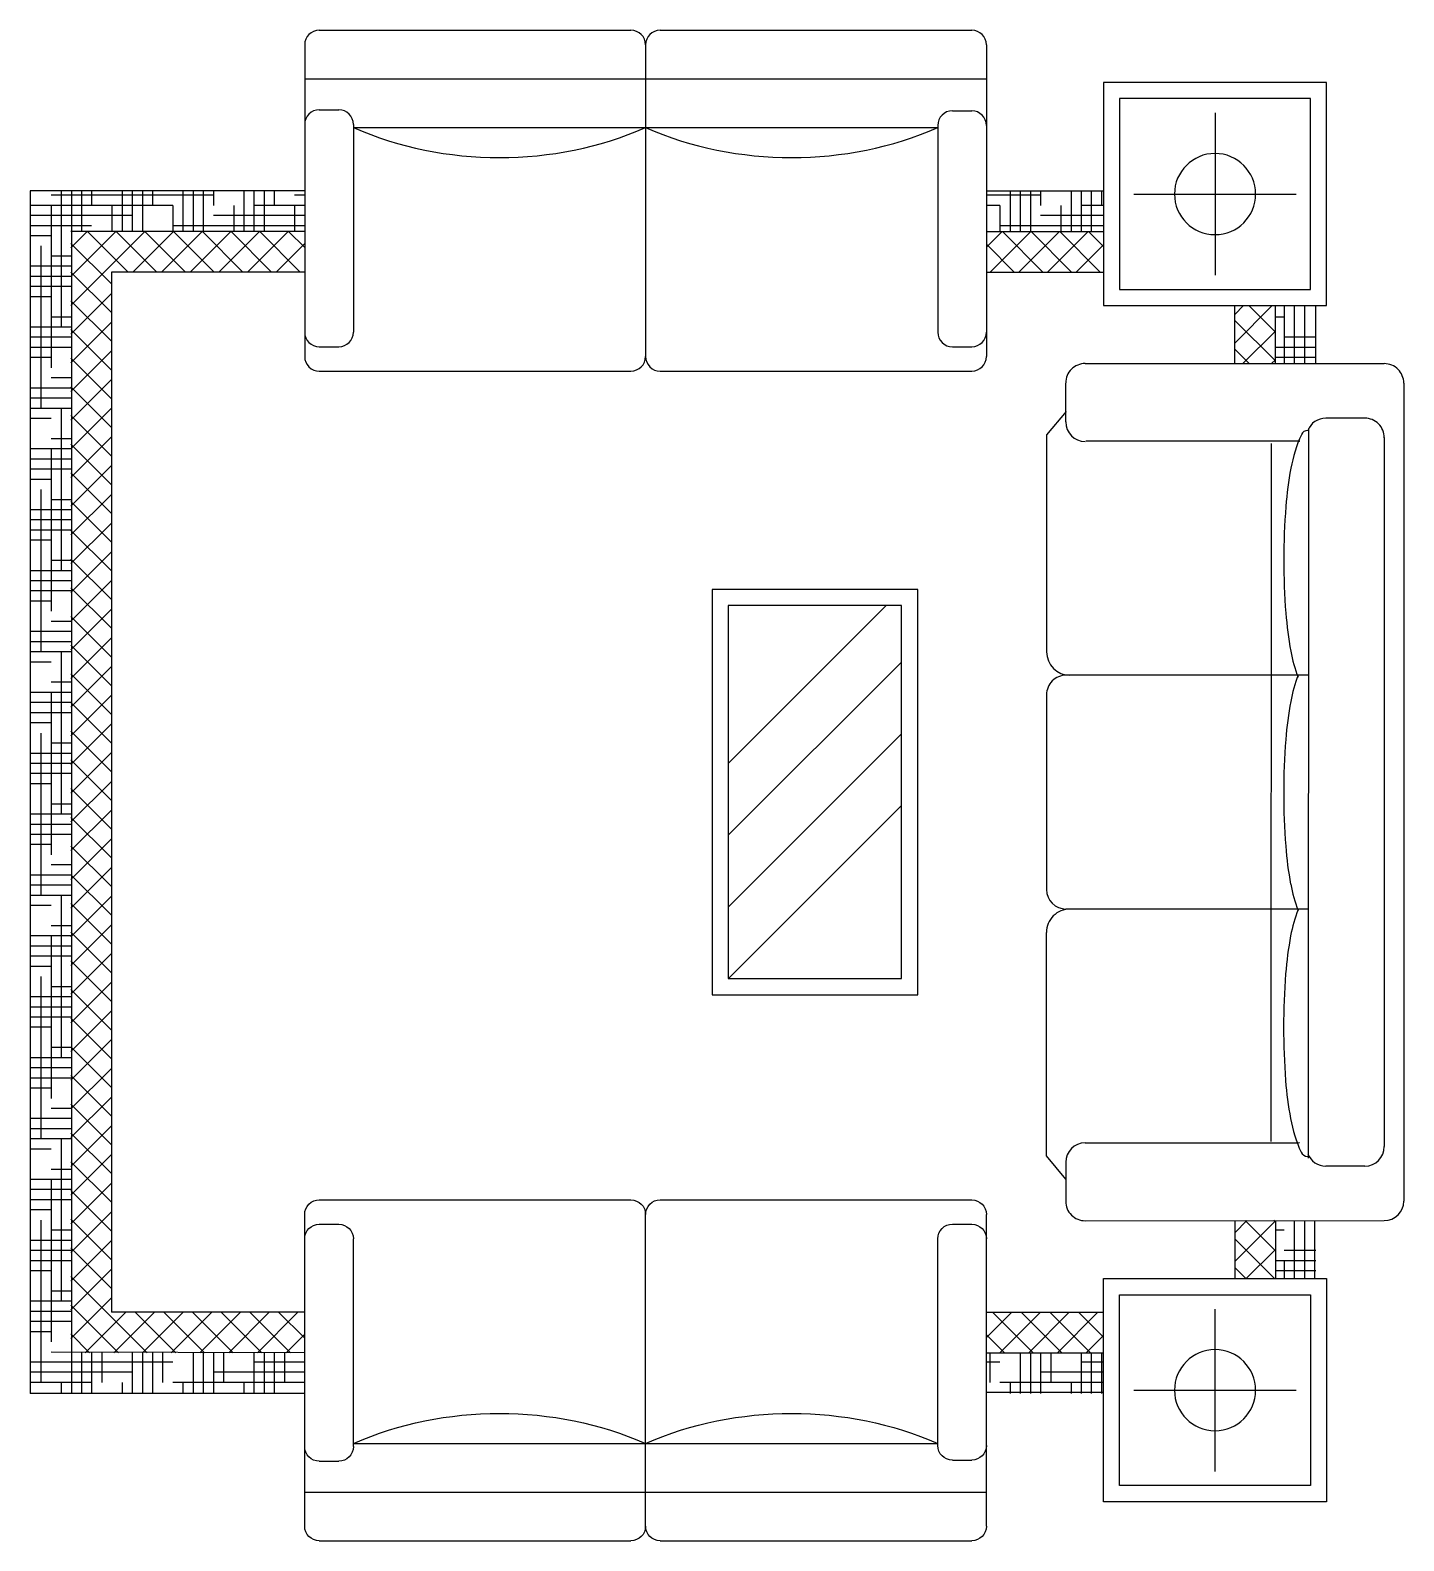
# Model space of a CAD drawing. Header units: millimetres. Extents: x 356 to 23963, y 1202 to 21076.
# Drawn here: x 11708 to 14755, y 17499 to 20848 of the extents above; entities that cross this region are included whole.
import ezdxf

# ---------------------------------------------------------------- set-up
doc = ezdxf.new("R2010")
doc.units = ezdxf.units.MM

msp = doc.modelspace()

# ---------------------------------------------------------------- linework, layer by layer
at = {"color": 0}
for p, q in [((12349.4, 20848.5), (13040.6, 20848.5)), ((13105.4, 20848.5), (13796.6, 20848.5)), ((12317, 20816.1), (12317, 20124.9)), ((13073, 20816.1), (13073, 20124.9)), ((13829, 20816.1), (13829, 20124.9)), ((12317, 20740.5), (13829, 20740.5)), ((14088.5, 20732.7), (14088.5, 20237.7)), ((14583.5, 20732.7), (14088.5, 20732.7)), ((14583.5, 20237.7), (14583.5, 20732.7)), ((12349.4, 20672), (12392.6, 20672)), ((13753.4, 20669.7), (13796.6, 20669.7)), ((14124.5, 20696.7), (14124.5, 20273.7)), ((14547.5, 20696.7), (14124.5, 20696.7)), ((14547.5, 20273.7), (14547.5, 20696.7)), ((12425, 20639.6), (12425, 20178.9)), ((13721, 20637.3), (13721, 20178.9)), ((14336, 20665.2), (14336, 20305.2)), ((12425, 20632.5), (13721, 20632.5)), ((11708.2, 20492.3), (11708.2, 17825.7)), ((12317, 20492.3), (11708.2, 20492.3)), ((12114.5, 20482.5), (11754.5, 20482.5)), ((11777, 20492.3), (11777, 20190)), ((11799.5, 20492.3), (11799.5, 17825.7)), ((11822, 20492.3), (11822, 20402.3)), ((11844.5, 20492.3), (11844.5, 20460)), ((11912, 20492.3), (11912, 20402.3)), ((11934.5, 20492.3), (11934.5, 20402.3)), ((11957, 20492.3), (11957, 20402.3)), ((11979.5, 20492.3), (11979.5, 20460)), ((12047, 20492.3), (12047, 20402.3)), ((12069.5, 20492.3), (12069.5, 20402.3)), ((12092, 20492.3), (12092, 20402.3)), ((12114.5, 20492.3), (12114.5, 20460)), ((12182, 20492.3), (12182, 20402.3)), ((12204.5, 20492.3), (12204.5, 20402.3)), ((12227, 20492.3), (12227, 20402.3)), ((12249.5, 20492.3), (12249.5, 20460)), ((12318.3, 20482.5), (12294.5, 20482.5)), ((13829, 20492.3), (14088.5, 20492.3)), ((13949.1, 20482.5), (13829, 20482.5)), ((13881.6, 20492.3), (13881.6, 20402.3)), ((13904.1, 20492.3), (13904.1, 20402.3)), ((13926.6, 20492.3), (13926.6, 20402.3)), ((13949.1, 20492.3), (13949.1, 20460)), ((14016.6, 20492.3), (14016.6, 20402.3)), ((14039.1, 20492.3), (14039.1, 20402.3)), ((14061.6, 20492.3), (14061.6, 20402.3)), ((14084.1, 20492.3), (14084.1, 20460)), ((14156, 20485.2), (14516, 20485.2)), ((12024.5, 20460), (11709.6, 20460)), ((11934.5, 20437.5), (11709.6, 20437.5)), ((11754.5, 20460), (11754.5, 20100)), ((11889.5, 20460), (11889.5, 20402.3)), ((12024.5, 20460), (12024.5, 20402.3)), ((12318.3, 20437.5), (12114.5, 20437.5)), ((12159.5, 20460), (12159.5, 20402.3)), ((12318.3, 20460), (12204.5, 20460)), ((12294.5, 20460), (12294.5, 20402.3)), ((13859.1, 20460), (13829, 20460)), ((13859.1, 20460), (13859.1, 20402.3)), ((14088.5, 20437.5), (13949.1, 20437.5)), ((13994.1, 20460), (13994.1, 20402.3)), ((14088.5, 20460), (14039.1, 20460)), ((11844.5, 20415), (11709.6, 20415)), ((12317, 20402.3), (11798.2, 20402.3)), ((11962.2, 20402.3), (11798.2, 20238.4)), ((11898.5, 20402.3), (11798.2, 20302)), ((11834.9, 20402.3), (11798.2, 20365.6)), ((11925.5, 20312.3), (11835.5, 20402.3)), ((11989.1, 20312.3), (11899.1, 20402.3)), ((12025.8, 20402.3), (11935.8, 20312.3)), ((12052.7, 20312.3), (11962.7, 20402.3)), ((12089.4, 20402.3), (11999.4, 20312.3)), ((12318.3, 20415), (12024.5, 20415)), ((12116.4, 20312.3), (12026.4, 20402.3)), ((12153.1, 20402.3), (12063.1, 20312.3)), ((12180, 20312.3), (12090, 20402.3)), ((12216.7, 20402.3), (12126.7, 20312.3)), ((12243.7, 20312.3), (12153.7, 20402.3)), ((12280.4, 20402.3), (12190.4, 20312.3)), ((12307.3, 20312.3), (12217.3, 20402.3)), ((12317, 20366.3), (12280.9, 20402.3)), ((13829, 20402.3), (14088.5, 20402.3)), ((13863.7, 20402.3), (13829, 20367.6)), ((13927.3, 20402.3), (13837.3, 20312.3)), ((14088.5, 20415), (13859.1, 20415)), ((13954.3, 20312.3), (13864.3, 20402.3)), ((13991, 20402.3), (13901, 20312.3)), ((14017.9, 20312.3), (13927.9, 20402.3)), ((14054.6, 20402.3), (13964.6, 20312.3)), ((14081.5, 20312.3), (13991.5, 20402.3)), ((14088.5, 20369), (14055.2, 20402.3)), ((11754.5, 20392.5), (11709.6, 20392.5)), ((11732, 20370), (11732, 20010)), ((11888.2, 20285.9), (11798.2, 20375.9)), ((12317, 20375.3), (12254, 20312.3)), ((13890.6, 20312.3), (13829, 20373.9)), ((14088.5, 20372.5), (14028.2, 20312.3)), ((11799.6, 20347.5), (11754.5, 20347.5)), ((11799.6, 20325), (11709.6, 20325)), ((11799.6, 20302.5), (11709.6, 20302.5)), ((11888.2, 20222.2), (11798.2, 20312.2)), ((11888.2, 20312.3), (11888.2, 18005.7)), ((12317, 20312.3), (11888.2, 20312.3)), ((13829, 20312.3), (14088.5, 20312.3)), ((11799.6, 20280), (11709.6, 20280)), ((14124.5, 20273.7), (14547.5, 20273.7)), ((11754.5, 20257.5), (11709.6, 20257.5)), ((11888.2, 20264.7), (11798.2, 20174.7)), ((11888.2, 20158.6), (11798.2, 20248.6)), ((14088.5, 20237.7), (14583.5, 20237.7)), ((14379.8, 20109.2), (14379.8, 20237.7)), ((14462.8, 20237.7), (14379.8, 20154.7)), ((14399.2, 20237.7), (14379.8, 20218.4)), ((14469.8, 20178.6), (14410.7, 20237.7)), ((14469.8, 20109.2), (14469.8, 20237.7)), ((14489.1, 20237.7), (14489.1, 20109.1)), ((14511.6, 20237.7), (14511.6, 20109.1)), ((14534.1, 20237.7), (14534.1, 20109.1)), ((14559.8, 20109.2), (14559.8, 20237.7)), ((11799.6, 20212.5), (11754.5, 20212.5)), ((11888.2, 20201.1), (11798.2, 20111.1)), ((14469.8, 20115), (14379.8, 20205)), ((14489.1, 20212.5), (14469.8, 20212.5)), ((11799.6, 20190), (11709.6, 20190)), ((11799.6, 20167.5), (11709.6, 20167.5)), ((11888.2, 20095), (11798.2, 20185)), ((14469.8, 20181.1), (14397.9, 20109.2)), ((14559.8, 20167.5), (14489.1, 20167.5)), ((11799.6, 20145), (11709.6, 20145)), ((11888.2, 20137.4), (11798.2, 20047.4)), ((12349.4, 20146.5), (12392.6, 20146.5)), ((13753.4, 20146.5), (13796.6, 20146.5)), ((14411.9, 20109.2), (14379.8, 20141.3)), ((14559.8, 20145), (14469.8, 20145)), ((11754.5, 20122.5), (11709.6, 20122.5)), ((11888.2, 20031.3), (11798.2, 20121.3)), ((14048, 20109.4), (14711.5, 20109.1)), ((14469.8, 20117.4), (14461.6, 20109.2)), ((14559.8, 20122.5), (14469.8, 20122.5)), ((11799.6, 20077.5), (11754.5, 20077.5)), ((11888.2, 20073.8), (11798.2, 19983.8)), ((12349.4, 20092.5), (13040.6, 20092.5)), ((13105.4, 20092.5), (13796.6, 20092.5)), ((14004.8, 19979.8), (14004.8, 20066.2)), ((14754.7, 20065.9), (14754.7, 18252.1)), ((11799.6, 20055), (11709.6, 20055)), ((11799.6, 20032.5), (11709.6, 20032.5)), ((11888.2, 19967.7), (11798.2, 20057.7)), ((11799.6, 20010), (11709.6, 20010)), ((11777, 20010), (11777, 19650)), ((11888.2, 20010.2), (11798.2, 19920.2)), ((14005.5, 20003.3), (13962.6, 19951.4)), ((11754.5, 19987.5), (11709.6, 19987.5)), ((11888.2, 19904.1), (11798.2, 19994.1)), ((14543.6, 19965.1), (14542.9, 18347.2)), ((14668.2, 19988.2), (14581.8, 19988.2)), ((11799.6, 19942.5), (11754.5, 19942.5)), ((11888.2, 19946.5), (11798.2, 19856.5)), ((11888.2, 19840.4), (11798.2, 19930.4)), ((13962.6, 19951.4), (13962.4, 19470)), ((14524.4, 19937.1), (14049.2, 19937.2)), ((14460.7, 19932.2), (14460.1, 18384.2)), ((14523.2, 19936.4), (14521.1, 19936.4)), ((14711.4, 19945), (14711.4, 18373)), ((11799.6, 19920), (11709.6, 19920)), ((11799.6, 19897.5), (11709.6, 19897.5)), ((11754.5, 19920), (11754.5, 19560)), ((11799.6, 19875), (11709.6, 19875)), ((11888.2, 19882.9), (11798.2, 19792.9)), ((11888.2, 19776.8), (11798.2, 19866.8)), ((11754.5, 19852.5), (11709.6, 19852.5)), ((11732, 19830), (11732, 19470)), ((11799.6, 19807.5), (11754.5, 19807.5)), ((11888.2, 19819.2), (11798.2, 19729.2)), ((11888.2, 19713.1), (11798.2, 19803.1)), ((11799.6, 19785), (11709.6, 19785)), ((11799.6, 19762.5), (11709.6, 19762.5)), ((11799.6, 19740), (11709.6, 19740)), ((11888.2, 19755.6), (11798.2, 19665.6)), ((11888.2, 19649.5), (11798.2, 19739.5)), ((11754.5, 19717.5), (11709.6, 19717.5)), ((11799.6, 19672.5), (11754.5, 19672.5)), ((11888.2, 19692), (11798.2, 19602)), ((11888.2, 19585.9), (11798.2, 19675.9)), ((11799.6, 19650), (11709.6, 19650)), ((11799.6, 19627.5), (11709.6, 19627.5)), ((11799.6, 19605), (11709.6, 19605)), ((11888.2, 19628.3), (11798.2, 19538.3)), ((11888.2, 19522.2), (11798.2, 19612.2)), ((13220.4, 19608.5), (13220.4, 18709.5)), ((13676.6, 19608.5), (13220.4, 19608.5)), ((13676.6, 18709.5), (13676.6, 19608.5)), ((11754.5, 19582.5), (11709.6, 19582.5)), ((11888.2, 19564.7), (11798.2, 19474.7)), ((13256.4, 19572.5), (13256.4, 18745.5)), ((13640.6, 19572.5), (13256.4, 19572.5)), ((13606.7, 19572.5), (13256.4, 19222.3)), ((13640.6, 18745.5), (13640.6, 19572.5)), ((11799.6, 19537.5), (11754.5, 19537.5)), ((11888.2, 19458.6), (11798.2, 19548.6)), ((11799.6, 19515), (11709.6, 19515)), ((11888.2, 19501), (11798.2, 19411)), ((11799.6, 19492.5), (11709.6, 19492.5)), ((11799.6, 19470), (11709.6, 19470)), ((11777, 19470), (11777, 19110)), ((11888.2, 19394.9), (11798.2, 19484.9)), ((11754.5, 19447.5), (11709.6, 19447.5)), ((11888.2, 19437.4), (11798.2, 19347.4)), ((13640.6, 19447.4), (13256.4, 19063.2)), ((11799.6, 19402.5), (11754.5, 19402.5)), ((11888.2, 19331.3), (11798.2, 19421.3)), ((14543.3, 19418), (14005.6, 19418.2)), ((11799.6, 19380), (11709.6, 19380)), ((11754.5, 19380), (11754.5, 19020)), ((11888.2, 19373.8), (11798.2, 19283.8)), ((13962.4, 19375), (13962.2, 18943)), ((11799.6, 19357.5), (11709.6, 19357.5)), ((11799.6, 19335), (11709.6, 19335)), ((11888.2, 19267.7), (11798.2, 19357.7)), ((11754.5, 19312.5), (11709.6, 19312.5)), ((11888.2, 19310.1), (11798.2, 19220.1)), ((11888.2, 19204), (11798.2, 19294)), ((11732, 19290), (11732, 18930)), ((11799.6, 19267.5), (11754.5, 19267.5)), ((13640.6, 19288.3), (13256.4, 18904.1)), ((11799.6, 19245), (11709.6, 19245)), ((11888.2, 19246.5), (11798.2, 19156.5)), ((11888.2, 19140.4), (11798.2, 19230.4)), ((11799.6, 19222.5), (11709.6, 19222.5)), ((11799.6, 19200), (11709.6, 19200)), ((11754.5, 19177.5), (11709.6, 19177.5)), ((11888.2, 19182.8), (11798.2, 19092.8)), ((11888.2, 19076.7), (11798.2, 19166.7)), ((11799.6, 19132.5), (11754.5, 19132.5)), ((13640.6, 19129.2), (13256.9, 18745.5)), ((11799.6, 19110), (11709.6, 19110)), ((11888.2, 19119.2), (11798.2, 19029.2)), ((11888.2, 19013.1), (11798.2, 19103.1)), ((11799.6, 19087.5), (11709.6, 19087.5)), ((11799.6, 19065), (11709.6, 19065)), ((11754.5, 19042.5), (11709.6, 19042.5)), ((11888.2, 19055.6), (11798.2, 18965.6)), ((11888.2, 18949.5), (11798.2, 19039.5)), ((11799.6, 18997.5), (11754.5, 18997.5)), ((11799.6, 18975), (11709.6, 18975)), ((11888.2, 18991.9), (11798.2, 18901.9)), ((11888.2, 18885.8), (11798.2, 18975.8)), ((11799.6, 18952.5), (11709.6, 18952.5)), ((11799.6, 18930), (11709.6, 18930)), ((11777, 18930), (11777, 18570)), ((11888.2, 18928.3), (11798.2, 18838.3)), ((11754.5, 18907.5), (11709.6, 18907.5)), ((11888.2, 18822.2), (11798.2, 18912.2)), ((14543.1, 18899.6), (14005.4, 18899.8)), ((11799.6, 18862.5), (11754.5, 18862.5)), ((11888.2, 18864.7), (11798.2, 18774.7)), ((11799.6, 18840), (11709.6, 18840)), ((11754.5, 18840), (11754.5, 18480)), ((11888.2, 18758.5), (11798.2, 18848.5)), ((13962, 18352.8), (13962.1, 18848)), ((11799.6, 18817.5), (11709.6, 18817.5)), ((11799.6, 18795), (11709.6, 18795)), ((11888.2, 18801), (11798.2, 18711)), ((11754.5, 18772.5), (11709.6, 18772.5)), ((11888.2, 18694.9), (11798.2, 18784.9)), ((11732, 18750), (11732, 18390)), ((11799.6, 18727.5), (11754.5, 18727.5)), ((11888.2, 18737.4), (11798.2, 18647.4)), ((13256.4, 18745.5), (13640.6, 18745.5)), ((11799.6, 18705), (11709.6, 18705)), ((11888.2, 18631.3), (11798.2, 18721.3)), ((13220.4, 18709.5), (13676.6, 18709.5)), ((11799.6, 18682.5), (11709.6, 18682.5)), ((11799.6, 18660), (11709.6, 18660)), ((11888.2, 18673.7), (11798.2, 18583.7)), ((11888.2, 18567.6), (11798.2, 18657.6)), ((11754.5, 18637.5), (11709.6, 18637.5)), ((11799.6, 18592.5), (11754.5, 18592.5)), ((11888.2, 18610.1), (11798.2, 18520.1)), ((11888.2, 18504), (11798.2, 18594)), ((11799.6, 18570), (11709.6, 18570)), ((11799.6, 18547.5), (11709.6, 18547.5)), ((11799.6, 18525), (11709.6, 18525)), ((11888.2, 18546.5), (11798.2, 18456.5)), ((11888.2, 18440.3), (11798.2, 18530.3)), ((11754.5, 18502.5), (11709.6, 18502.5)), ((11799.6, 18457.5), (11754.5, 18457.5)), ((11888.2, 18482.8), (11798.2, 18392.8)), ((11888.2, 18376.7), (11798.2, 18466.7)), ((11799.6, 18435), (11709.6, 18435)), ((11799.6, 18412.5), (11709.6, 18412.5)), ((11799.6, 18390), (11709.6, 18390)), ((11777, 18390), (11777, 18030)), ((11888.2, 18419.2), (11798.2, 18329.2)), ((11888.2, 18313.1), (11798.2, 18403.1)), ((11754.5, 18367.5), (11709.6, 18367.5)), ((14048, 18381.4), (14518.2, 18381.6)), ((14523.2, 18381.6), (14521.1, 18381.6)), ((11799.6, 18322.5), (11754.5, 18322.5)), ((11888.2, 18355.5), (11798.2, 18265.5)), ((11888.2, 18249.4), (11798.2, 18339.4)), ((14004.8, 18300.8), (13962, 18352.8)), ((14004.8, 18338.2), (14004.8, 18251.8)), ((14668.2, 18329.8), (14581.8, 18329.8)), ((11799.6, 18300), (11709.6, 18300)), ((11754.5, 18300), (11754.5, 17940)), ((11888.2, 18291.9), (11798.2, 18201.9)), ((11799.6, 18277.5), (11709.6, 18277.5)), ((11888.2, 18185.8), (11798.2, 18275.8)), ((11799.6, 18255), (11709.6, 18255)), ((11754.5, 18232.5), (11709.6, 18232.5)), ((11888.2, 18228.3), (11798.2, 18138.3)), ((12317, 17531.3), (12317, 18222.5)), ((12349.4, 18254.9), (13040.6, 18254.9)), ((13073, 17531.3), (13073, 18222.5)), ((13105.4, 18254.9), (13796.6, 18254.9)), ((13829, 17531.3), (13829, 18222.5)), ((11732, 18210), (11732, 17850)), ((11888.2, 18122.1), (11798.2, 18212.1)), ((12349.4, 18200.9), (12392.6, 18200.9)), ((13753.4, 18200.9), (13796.6, 18200.9)), ((14048, 18208.6), (14711.5, 18208.9)), ((14379.8, 18208.8), (14379.8, 18080.3)), ((14406.6, 18208.8), (14379.8, 18181.9)), ((14469.8, 18208.2), (14379.8, 18118.2)), ((14469.8, 18142.2), (14403.2, 18208.8)), ((14469.8, 18205.8), (14466.8, 18208.8)), ((14469.8, 18208.8), (14469.8, 18080.3)), ((14511.6, 18208.9), (14511.6, 18080.3)), ((14534.1, 18208.9), (14534.1, 18080.3)), ((14556.6, 18208.9), (14556.6, 18080.3)), ((11799.6, 18165), (11709.6, 18165)), ((11799.6, 18187.5), (11754.5, 18187.5)), ((11888.2, 18164.6), (11798.2, 18074.6)), ((12425, 17707.8), (12425, 18168.5)), ((13721, 17710.1), (13721, 18168.5)), ((14468, 18080.3), (14379.8, 18168.5)), ((14489.1, 18187.5), (14469.8, 18187.5)), ((11799.6, 18142.5), (11709.6, 18142.5)), ((11888.2, 18058.5), (11798.2, 18148.5)), ((14469.8, 18144.6), (14405.4, 18080.3)), ((14559.8, 18142.5), (14489.1, 18142.5)), ((11799.6, 18120), (11709.6, 18120)), ((11754.5, 18097.5), (11709.6, 18097.5)), ((11888.2, 18101), (11798.2, 18011)), ((14404.4, 18080.3), (14379.8, 18104.9)), ((14559.8, 18120), (14469.8, 18120)), ((14559.8, 18097.5), (14469.8, 18097.5)), ((14489.1, 18120), (14489.1, 18080.3)), ((11967.4, 17915.7), (11798.2, 18084.9)), ((14088.5, 18080.3), (14583.5, 18080.3)), ((14088.5, 17585.3), (14088.5, 18080.3)), ((14469.8, 18081), (14469.1, 18080.3)), ((14583.5, 18080.3), (14583.5, 17585.3)), ((11799.6, 18030), (11709.6, 18030)), ((11799.6, 18052.5), (11754.5, 18052.5)), ((11888.2, 18037.3), (11798.2, 17947.3)), ((11903.8, 17915.7), (11798.2, 18021.2)), ((14124.5, 18044.3), (14547.5, 18044.3)), ((14124.5, 17621.3), (14124.5, 18044.3)), ((14547.5, 18044.3), (14547.5, 17621.3)), ((11799.6, 18007.5), (11709.6, 18007.5)), ((11920.2, 18005.7), (11830.2, 17915.7)), ((12317, 18005.7), (11888.2, 18005.7)), ((11983.9, 18005.7), (11893.9, 17915.7)), ((12031, 17915.7), (11941, 18005.7)), ((12047.5, 18005.7), (11957.5, 17915.7)), ((12094.7, 17915.7), (12004.7, 18005.7)), ((12111.2, 18005.7), (12021.2, 17915.7)), ((12158.3, 17915.7), (12068.3, 18005.7)), ((12174.8, 18005.7), (12084.8, 17915.7)), ((12222, 17915.7), (12132, 18005.7)), ((12238.4, 18005.7), (12148.4, 17915.7)), ((12285.6, 17915.7), (12195.6, 18005.7)), ((12302.1, 18005.7), (12212.1, 17915.7)), ((12317, 17948), (12259.2, 18005.7)), ((13829, 18005.7), (14088.5, 18005.7)), ((13885.4, 18005.7), (13829, 17949.3)), ((13932.6, 17915.7), (13842.6, 18005.7)), ((13949, 18005.7), (13859, 17915.7)), ((13996.2, 17915.7), (13906.2, 18005.7)), ((14012.7, 18005.7), (13922.7, 17915.7)), ((14059.8, 17915.7), (13969.8, 18005.7)), ((14076.3, 18005.7), (13986.3, 17915.7)), ((14088.5, 17950.7), (14033.5, 18005.7)), ((14336, 17652.8), (14336, 18012.8)), ((11799.6, 17985), (11709.6, 17985)), ((11754.5, 17962.5), (11709.6, 17962.5)), ((11840.1, 17915.7), (11798.2, 17957.6)), ((12317, 17957), (12275.7, 17915.7)), ((13868.9, 17915.7), (13829, 17955.6)), ((14088.5, 17954.2), (14049.9, 17915.7)), ((12024.5, 17895), (11709.6, 17895)), ((12317, 17915.7), (11754.5, 17917.5)), ((11822, 17915.7), (11822, 17825.7)), ((11844.5, 17915.7), (11844.5, 17825.7)), ((11867, 17915.7), (11867, 17850)), ((11934.5, 17915.7), (11934.5, 17825.7)), ((11957, 17915.7), (11957, 17825.7)), ((11979.5, 17915.7), (11979.5, 17825.7)), ((12002, 17915.7), (12002, 17850)), ((12069.5, 17915.7), (12069.5, 17825.7)), ((12092, 17915.7), (12092, 17825.7)), ((12114.5, 17915.7), (12114.5, 17825.7)), ((12137, 17915.7), (12137, 17850)), ((12204.5, 17915.7), (12204.5, 17825.7)), ((12318.3, 17895), (12204.5, 17895)), ((12227, 17915.7), (12227, 17825.7)), ((12249.5, 17915.7), (12249.5, 17825.7)), ((12272, 17915.7), (12272, 17850)), ((13829, 17915.7), (14088.5, 17915.7)), ((13859.1, 17895), (13829, 17895)), ((13836.6, 17915.7), (13836.6, 17850)), ((13904.1, 17915.7), (13904.1, 17825.7)), ((13926.6, 17915.7), (13926.6, 17825.7)), ((13949.1, 17915.7), (13949.1, 17825.7)), ((13971.6, 17915.7), (13971.6, 17850)), ((14039.1, 17915.7), (14039.1, 17825.7)), ((14088.5, 17895), (14039.1, 17895)), ((14061.6, 17915.7), (14061.6, 17825.7)), ((14084.1, 17915.7), (14084.1, 17825.7)), ((11934.5, 17872.5), (11709.6, 17872.5)), ((12318.3, 17872.5), (12114.5, 17872.5)), ((14088.5, 17872.5), (13949.1, 17872.5)), ((12317, 17825.7), (11708.2, 17825.7)), ((11844.5, 17850), (11709.6, 17850)), ((11777, 17850), (11777, 17825.7)), ((11912, 17850), (11912, 17825.7)), ((12318.3, 17850), (12024.5, 17850)), ((12047, 17850), (12047, 17825.7)), ((12182, 17850), (12182, 17825.7)), ((14088.5, 17827.5), (13829, 17827.5)), ((14088.5, 17850), (13859.1, 17850)), ((13881.6, 17850), (13881.6, 17825.7)), ((14016.6, 17850), (14016.6, 17825.7)), ((14156, 17832.8), (14516, 17832.8)), ((12425, 17714.9), (13721, 17714.9)), ((12349.4, 17675.4), (12392.6, 17675.4)), ((13753.4, 17677.7), (13796.6, 17677.7)), ((14547.5, 17621.3), (14124.5, 17621.3)), ((12317, 17606.9), (13829, 17606.9)), ((14583.5, 17585.3), (14088.5, 17585.3)), ((12349.4, 17498.9), (13040.6, 17498.9)), ((13105.4, 17498.9), (13796.6, 17498.9))]:
    msp.add_line(p, q, dxfattribs=at)
for centre, radius, start, end in [((14048, 20066.2), 43.2, 89.9772, 179.9772), ((14711.5, 20065.9), 43.2, 359.9772, 89.9772), ((14048, 19979.8), 43.2, 179.9772, 269.9772), ((14581.8, 19945), 43.2, 89.9772, 158.386), ((14668.2, 19945), 43.2, 359.9772, 89.9772), ((14828.3, 19816.7), 329.7, 155.8408, 169.4626), ((14541.8, 19945.3), 15.7, 90.4023, 155.8408), ((15287.7, 19731.3), 797, 169.4626, 175.581), ((16031.5, 19673.8), 1543, 175.581, 184.3733), ((15287.7, 19616.9), 797, 184.3734, 190.4917), ((14014.2, 19470), 51.8, 179.9772, 269.9772), ((14828.2, 19531.8), 329.7, 190.4917, 201.0105), ((14005.6, 19375), 43.2, 89.9772, 179.9772), ((14828.1, 19299.8), 329.7, 158.9439, 169.4626), ((15287.5, 19214.3), 797, 169.4626, 175.581), ((16031.3, 19156.9), 1543, 175.581, 184.3733), ((15287.4, 19100), 797, 184.3734, 190.4917), ((14005.4, 18943), 43.2, 179.9772, 269.9772), ((14828, 19014.9), 329.7, 190.4917, 201.0105), ((14014, 18847.9), 51.8, 89.9772, 179.9772), ((14827.9, 18780.1), 329.7, 158.9439, 169.4626), ((15287.3, 18694.6), 797, 169.4626, 175.581), ((16031.1, 18637.1), 1543, 175.581, 184.3733), ((15287.2, 18580.2), 797, 184.3734, 190.4917), ((14827.8, 18495.2), 329.7, 190.4917, 204.1135), ((14048, 18338.2), 43.2, 90.0228, 180.0228), ((14541.2, 18366.9), 15.7, 204.1135, 269.7251), ((14581.8, 18373), 43.2, 201.614, 270.0228), ((14668.2, 18373), 43.2, 270.0228, 0.0228), ((14048, 18251.8), 43.2, 180.0228, 270.0228), ((14711.5, 18252.1), 43.2, 270.0228, 0.0228)]:
    msp.add_arc(centre, radius, start, end, dxfattribs=at)
for centre, major_axis, ratio, start_param, end_param in [((12349.4, 20816.1), (22.9, 22.9), 1, 0.785398, 2.356194), ((13040.6, 20816.1), (22.9, -22.9), 1, 0.785398, 2.356194), ((13105.4, 20816.1), (22.9, 22.9), 1, 0.785398, 2.356194), ((13796.6, 20816.1), (22.9, -22.9), 1, 0.785398, 2.356194), ((12349.4, 20639.6), (22.9, 22.9), 1, 0.785398, 2.356194), ((12392.6, 20639.6), (22.9, -22.9), 1, 0.785398, 2.356194), ((13753.4, 20637.3), (22.9, 22.9), 1, 0.785398, 2.356194), ((13796.6, 20637.3), (22.9, -22.9), 1, 0.785398, 2.356194), ((12749, 21147.9), (-698.2, 0), 0.833333, 1.088258, 2.053335), ((13397, 21147.9), (-698.2, 0), 0.833333, 1.088258, 2.053335), ((12349.4, 20178.9), (22.9, -22.9), 1, 3.926991, 5.497787), ((12392.6, 20178.9), (22.9, -22.9), 1, 5.497787, 7.068583), ((13753.4, 20178.9), (22.9, 22.9), 1, 2.356194, 3.926991), ((13796.6, 20178.9), (22.9, -22.9), 1, 5.497787, 7.068583), ((12349.4, 20124.9), (22.9, 22.9), 1, 2.356194, 3.926991), ((13040.6, 20124.9), (22.9, -22.9), 1, 5.497787, 7.068583), ((13105.4, 20124.9), (22.9, 22.9), 1, 2.356194, 3.926991), ((13796.6, 20124.9), (22.9, -22.9), 1, 5.497787, 7.068583)]:
    msp.add_ellipse(centre, major_axis=major_axis, ratio=ratio, start_param=start_param, end_param=end_param, dxfattribs=at)
at = {"color": 0, "extrusion": (0, 0, -1)}
for centre, major_axis, ratio, start_param, end_param in [((14336, 20485.2), (63.6, 63.6), 1, 2.356194490192331, 8.639379797371918), ((12349.4, 18222.5), (22.9, -22.9), 1, 2.356194, 3.926991), ((13040.6, 18222.5), (22.9, 22.9), 1, 5.497787, 7.068583), ((13105.4, 18222.5), (22.9, -22.9), 1, 2.356194, 3.926991), ((13796.6, 18222.5), (22.9, 22.9), 1, 5.497787, 7.068583), ((12349.4, 18168.5), (22.9, 22.9), 1, 3.926991, 5.497787), ((12392.6, 18168.5), (22.9, 22.9), 1, 5.497787, 7.068583), ((13753.4, 18168.5), (22.9, -22.9), 1, 2.356194, 3.926991), ((13796.6, 18168.5), (22.9, 22.9), 1, 5.497787, 7.068583), ((14336, 17832.8), (63.6, 63.6), 1, 2.356194490192331, 8.639379797371918), ((12749, 17199.5), (-698.2, 0), 0.833333, 1.088258, 2.053335), ((13397, 17199.5), (-698.2, 0), 0.833333, 1.088258, 2.053335), ((12349.4, 17707.8), (22.9, -22.9), 1, 0.785398, 2.356194), ((12392.6, 17707.8), (22.9, 22.9), 1, 0.785398, 2.356194), ((13753.4, 17710.1), (22.9, -22.9), 1, 0.785398, 2.356194), ((13796.6, 17710.1), (22.9, 22.9), 1, 0.785398, 2.356194), ((12349.4, 17531.3), (22.9, -22.9), 1, 0.785398, 2.356194), ((13040.6, 17531.3), (22.9, 22.9), 1, 0.785398, 2.356194), ((13105.4, 17531.3), (22.9, -22.9), 1, 0.785398, 2.356194), ((13796.6, 17531.3), (22.9, 22.9), 1, 0.785398, 2.356194)]:
    msp.add_ellipse(centre, major_axis=major_axis, ratio=ratio, start_param=start_param, end_param=end_param, dxfattribs=at)

doc.saveas('drawing.dxf')
